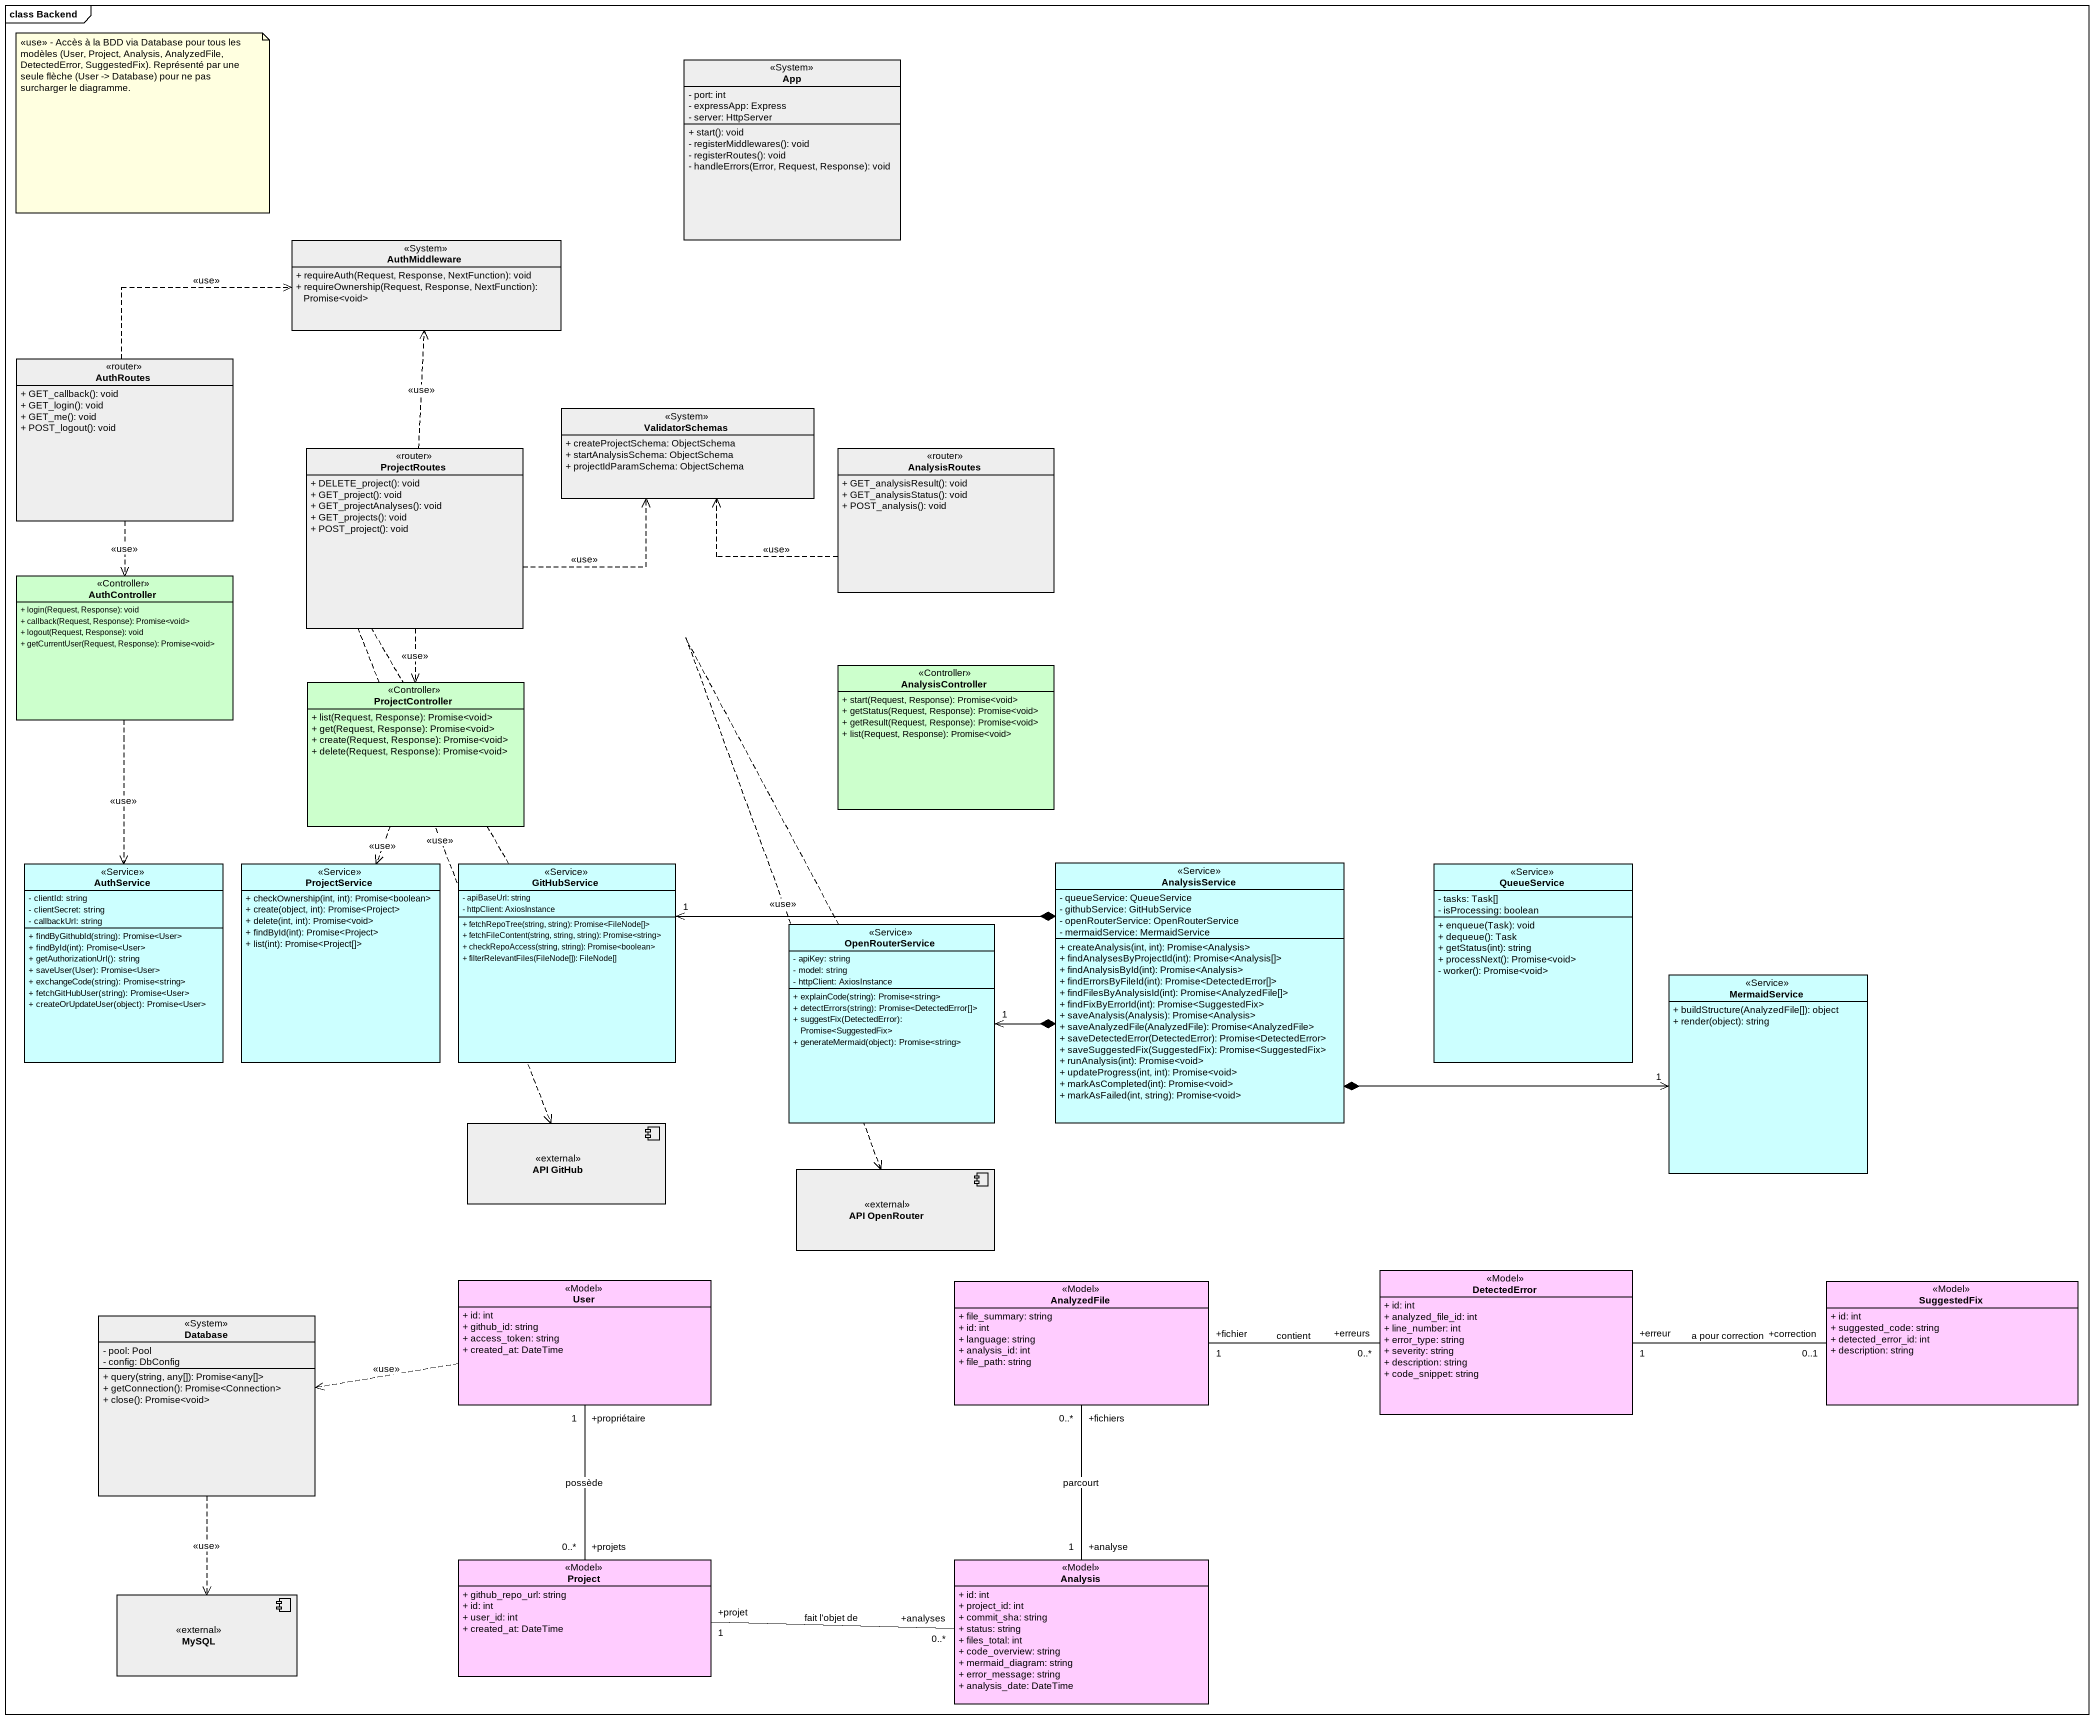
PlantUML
@startuml
mainframe class Backend
allowmixing
hide circle
hide empty members
skinparam classAttributeIconSize 0
class App <<System>> #EEEEEE {
  - port: int
  - expressApp: Express
  - server: HttpServer
  + start(): void
  - registerMiddlewares(): void
  - registerRoutes(): void
  - handleErrors(Error, Request, Response): void
}
class AuthMiddleware <<System>> #EEEEEE {
  + requireAuth(Request, Response, NextFunction): void
  + requireOwnership(Request, Response, NextFunction): Promise<void>
}
class AuthRoutes <<router>> #EEEEEE {
  + GET_callback(): void
  + GET_login(): void
  + GET_me(): void
  + POST_logout(): void
}
class ValidatorSchemas <<System>> #EEEEEE {
  + createProjectSchema: ObjectSchema
  + startAnalysisSchema: ObjectSchema
  + projectIdParamSchema: ObjectSchema
}
class ProjectRoutes <<router>> #EEEEEE {
  + DELETE_project(): void
  + GET_project(): void
  + GET_projectAnalyses(): void
  + GET_projects(): void
  + POST_project(): void
}
class AnalysisRoutes <<router>> #EEEEEE {
  + GET_analysisResult(): void
  + GET_analysisStatus(): void
  + POST_analysis(): void
}
class AuthController <<Controller>> #CCFFCC {
  + login(Request, Response): void
  + callback(Request, Response): Promise<void>
  + logout(Request, Response): void
  + getCurrentUser(Request, Response): Promise<void>
}
class AnalysisController <<Controller>> #CCFFCC {
  + start(Request, Response): Promise<void>
  + getStatus(Request, Response): Promise<void>
  + getResult(Request, Response): Promise<void>
  + list(Request, Response): Promise<void>
}
class ProjectController <<Controller>> #CCFFCC {
  + list(Request, Response): Promise<void>
  + get(Request, Response): Promise<void>
  + create(Request, Response): Promise<void>
  + delete(Request, Response): Promise<void>
}
class AuthService <<Service>> #CCFFFF {
  - clientId: string
  - clientSecret: string
  - callbackUrl: string
  + findByGithubId(string): Promise<User>
  + findById(int): Promise<User>
  + getAuthorizationUrl(): string
  + saveUser(User): Promise<User>
  + exchangeCode(string): Promise<string>
  + fetchGitHubUser(string): Promise<User>
  + createOrUpdateUser(object): Promise<User>
}
class ProjectService <<Service>> #CCFFFF {
  + checkOwnership(int, int): Promise<boolean>
  + create(object, int): Promise<Project>
  + delete(int, int): Promise<void>
  + findById(int): Promise<Project>
  + list(int): Promise<Project[]>
}
class GitHubService <<Service>> #CCFFFF {
  - apiBaseUrl: string
  - httpClient: AxiosInstance
  + fetchRepoTree(string, string): Promise<FileNode[]>
  + fetchFileContent(string, string, string): Promise<string>
  + checkRepoAccess(string, string): Promise<boolean>
  + filterRelevantFiles(FileNode[]): FileNode[]
}
class AnalysisService <<Service>> #CCFFFF {
  - queueService: QueueService
  - githubService: GitHubService
  - openRouterService: OpenRouterService
  - mermaidService: MermaidService
  + createAnalysis(int, int): Promise<Analysis>
  + findAnalysesByProjectId(int): Promise<Analysis[]>
  + findAnalysisById(int): Promise<Analysis>
  + findErrorsByFileId(int): Promise<DetectedError[]>
  + findFilesByAnalysisId(int): Promise<AnalyzedFile[]>
  + findFixByErrorId(int): Promise<SuggestedFix>
  + saveAnalysis(Analysis): Promise<Analysis>
  + saveAnalyzedFile(AnalyzedFile): Promise<AnalyzedFile>
  + saveDetectedError(DetectedError): Promise<DetectedError>
  + saveSuggestedFix(SuggestedFix): Promise<SuggestedFix>
  + runAnalysis(int): Promise<void>
  + updateProgress(int, int): Promise<void>
  + markAsCompleted(int): Promise<void>
  + markAsFailed(int, string): Promise<void>
}
class QueueService <<Service>> #CCFFFF {
  - tasks: Task[]
  - isProcessing: boolean
  + enqueue(Task): void
  + dequeue(): Task
  + getStatus(int): string
  + processNext(): Promise<void>
  - worker(): Promise<void>
}
class OpenRouterService <<Service>> #CCFFFF {
  - apiKey: string
  - model: string
  - httpClient: AxiosInstance
  + explainCode(string): Promise<string>
  + detectErrors(string): Promise<DetectedError[]>
  + suggestFix(DetectedError): Promise<SuggestedFix>
  + generateMermaid(object): Promise<string>
}
class MermaidService <<Service>> #CCFFFF {
  + buildStructure(AnalyzedFile[]): object
  + render(object): string
}
component "API GitHub" as API_GitHub <<external>> #EEEEEE
component "API OpenRouter" as API_OpenRouter <<external>> #EEEEEE
class User <<Model>> #FFCCFF {
  + id: int
  + github_id: string
  + access_token: string
  + created_at: DateTime
}
class AnalyzedFile <<Model>> #FFCCFF {
  + file_summary: string
  + id: int
  + language: string
  + analysis_id: int
  + file_path: string
}
class DetectedError <<Model>> #FFCCFF {
  + id: int
  + analyzed_file_id: int
  + line_number: int
  + error_type: string
  + severity: string
  + description: string
  + code_snippet: string
}
class SuggestedFix <<Model>> #FFCCFF {
  + id: int
  + suggested_code: string
  + detected_error_id: int
  + description: string
}
class "Database" as Database_ <<System>> #EEEEEE {
  - pool: Pool
  - config: DbConfig
  + query(string, any[]): Promise<any[]>
  + getConnection(): Promise<Connection>
  + close(): Promise<void>
}
class Project <<Model>> #FFCCFF {
  + github_repo_url: string
  + id: int
  + user_id: int
  + created_at: DateTime
}
class Analysis <<Model>> #FFCCFF {
  + id: int
  + project_id: int
  + commit_sha: string
  + status: string
  + files_total: int
  + code_overview: string
  + mermaid_diagram: string
  + error_message: string
  + analysis_date: DateTime
}
component MySQL <<external>> #EEEEEE
AuthRoutes .right.> AuthMiddleware : <<use>>
AuthRoutes ..> AuthController : <<use>>
ProjectRoutes .up.> AuthMiddleware : <<use>>
ProjectRoutes .right.> ValidatorSchemas : <<use>>
ProjectRoutes ..> ProjectController : <<use>>
AnalysisRoutes .left.> ValidatorSchemas : <<use>>
AuthController ..> AuthService : <<use>>
ProjectController ..> ProjectService : <<use>>
GitHubService "1" <-right-* AnalysisService
GitHubService ..> API_GitHub : <<use>>
OpenRouterService "1" <-right-* AnalysisService
OpenRouterService ..> API_OpenRouter : <<use>>
MermaidService "1" <-left-* AnalysisService
User .left.> Database_ : <<use>>
User "+propriétaire\n1" -- "+projets\n0..*" Project : possède
AnalyzedFile "+fichier\n1" -right- "+erreurs\n0..*" DetectedError : contient
DetectedError "+erreur\n1" -right- "+correction\n0..1" SuggestedFix : a pour correction
Database_ ..> MySQL : <<use>>
Project "+projet\n1" -right- "+analyses\n0..*" Analysis : fait l'objet de
Analysis "+analyse\n1" -up- "+fichiers\n0..*" AnalyzedFile : parcourt
note as N1
  <<use>> - Accès à la BDD via Database pour tous les modèles (User, Project, Analysis, AnalyzedFile, DetectedError, SuggestedFix). Représenté par une seule flèche (User -> Database) pour ne pas surcharger le diagramme.
end note
@enduml
